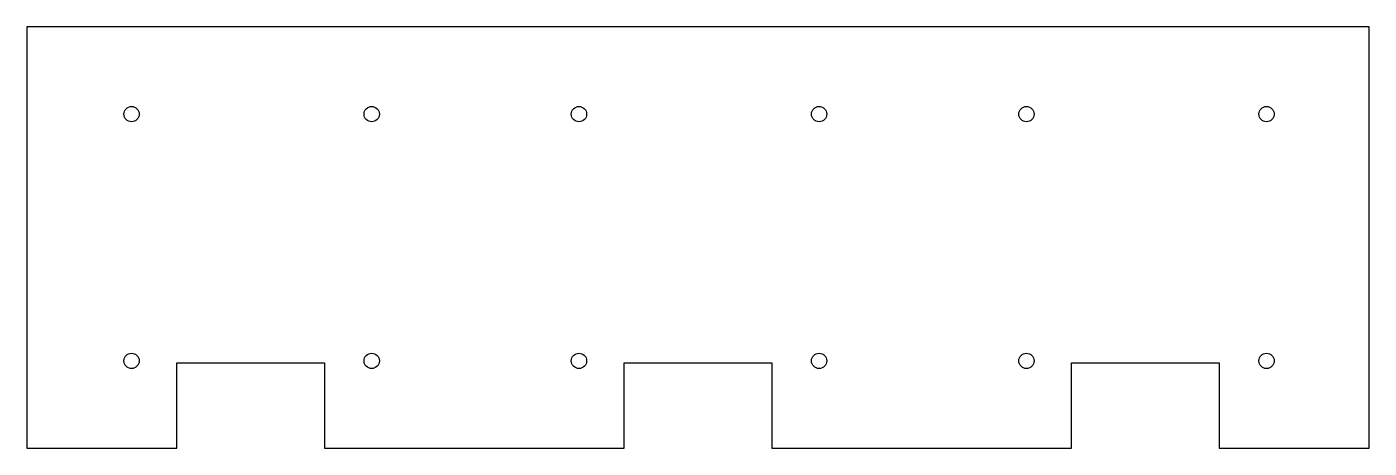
# Model space of a CAD drawing. Header units: millimetres. Extents: x 0 to 305, y 0 to 96.
import ezdxf

# ---------------------------------------------------------------- set-up
doc = ezdxf.new("R2010")
doc.units = ezdxf.units.MM
doc.layers.add('CUT', color=7, linetype='CONTINUOUS')

msp = doc.modelspace()

# ---------------------------------------------------------------- linework, layer by layer
at = {"layer": 'CUT'}
msp.add_lwpolyline([(0, 0), (34.025, 0), (34.025, 19.38), (67.575, 19.38), (67.575, 0), (135.625, 0), (135.625, 19.38), (169.175, 19.38), (169.175, 0), (237.225, 0), (237.225, 19.38), (270.775, 19.38), (270.775, 0), (304.8, 0), (304.8, 95.63), (0, 95.63)], close=True, dxfattribs=at)
for centre in [(23.775, 75.815), (78.3, 75.815), (125.375, 75.815), (179.9, 75.815), (226.975, 75.815), (281.5, 75.815), (23.775, 19.815), (78.3, 19.815), (125.375, 19.815), (179.9, 19.815), (226.975, 19.815), (281.5, 19.815)]:
    msp.add_circle(centre, 1.74, dxfattribs=at)

doc.saveas('drawing.dxf')
